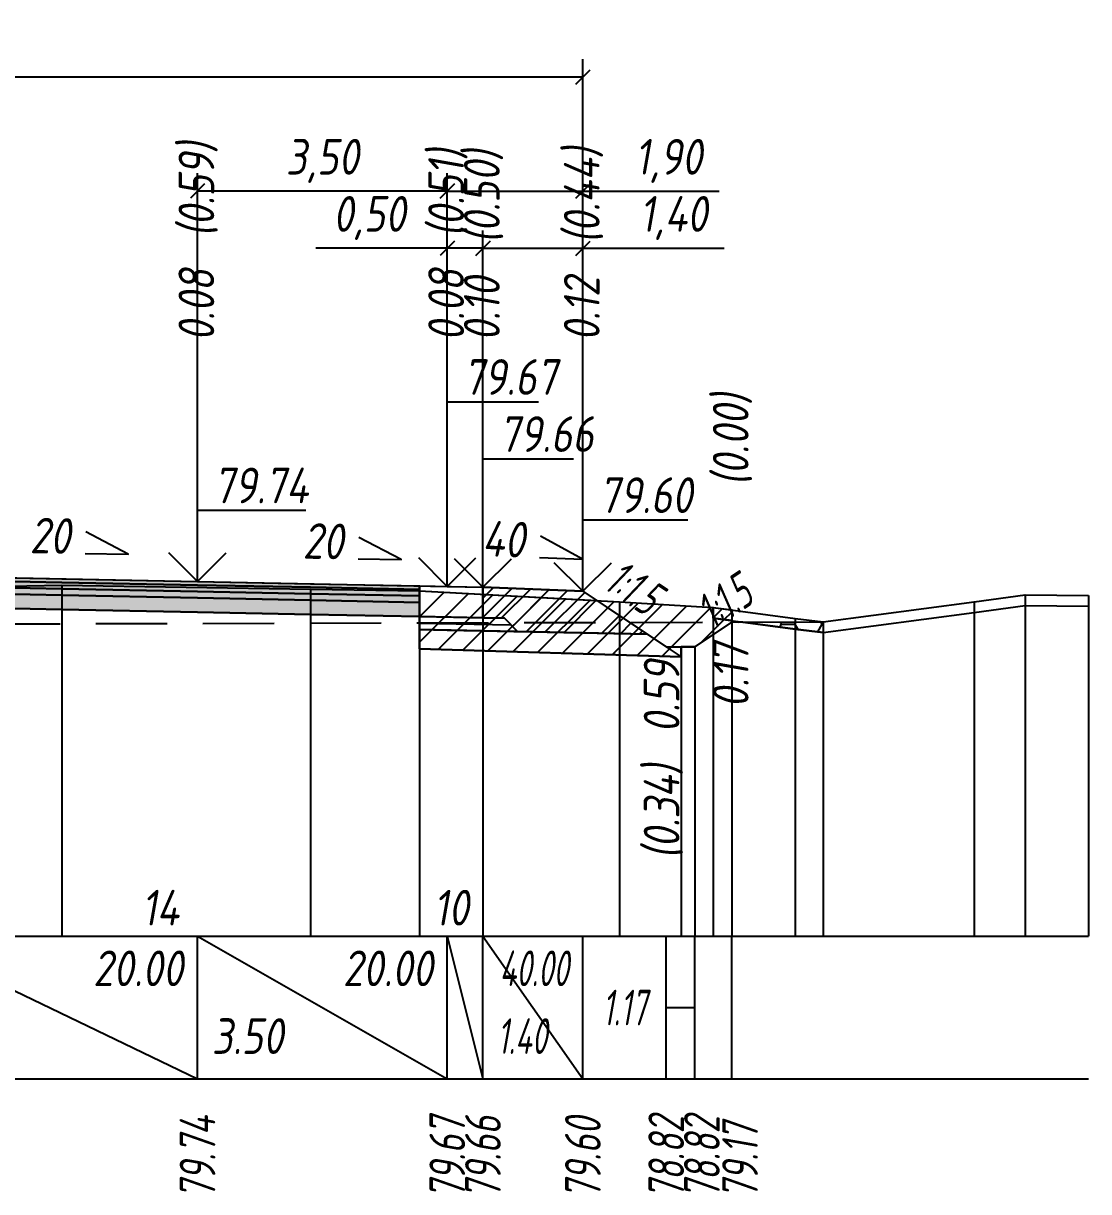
# Model space of a CAD drawing. Extents: x -717 to 1451, y -133302 to 233.
# Drawn here: x 165.5 to 240.1, y -21467.9 to -21386 of the extents above; entities that cross this region are included whole.
import ezdxf
from ezdxf.enums import TextEntityAlignment as Align

# ---------------------------------------------------------------- set-up
doc = ezdxf.new("R2010")
doc.units = 0
doc.linetypes.add('штриховая', pattern=[0.75, 0.5, -0.25])
for name, color, linetype in [('Интерполированный поперечник', 2, 'Continuous'), ('Код_514', 1, 'Continuous'), ('Контур_0', 7, 'Continuous'), ('Контур_2521', 7, 'Continuous'), ('Контур_2564', 7, 'Continuous'), ('Контур_2660', 7, 'Continuous'), ('Контур_2665', 7, 'Continuous'), ('Контур_400', 7, 'Continuous'), ('Контур_508', 7, 'Continuous'), ('Контур_512', 7, 'Continuous'), ('Контур_513', 7, 'Continuous'), ('Контур_818', 7, 'Continuous'), ('Красный поперечник', 1, 'Continuous'), ('Объём_2501', 7, 'Continuous'), ('Объём_2564', 7, 'Continuous'), ('Объём_2650', 7, 'Continuous'), ('Объём_2660', 7, 'Continuous'), ('Объём_2661', 7, 'Continuous'), ('Объём_2662', 7, 'Continuous'), ('Объём_2663', 7, 'Continuous'), ('Объём_2664', 7, 'Continuous'), ('Объём_2665', 7, 'Continuous'), ('Объём_2666', 7, 'Continuous'), ('Объём_2667', 7, 'Continuous'), ('Объём_2668', 7, 'Continuous'), ('Объём_2669', 7, 'Continuous'), ('Объём_2675', 7, 'Continuous'), ('Объём_2753', 7, 'Continuous'), ('Откосы', 7, 'Continuous'), ('Отметки покрытия', 7, 'Continuous'), ('Рабочие отметки', 7, 'Continuous'), ('Рабочие отметки доп.', 7, 'Continuous'), ('Слои выравнивания', 7, 'Continuous'), ('Таблица', 7, 'Continuous'), ('Уклоны проезжей части', 7, 'Continuous'), ('Черный поперечник', 3, 'Continuous')]:
    doc.layers.add(name, color=color, linetype=linetype)
for name, color, linetype, true_color in [('Контур_2540', 2, 'Continuous', 0xffff00), ('Контур_2560', 2, 'Continuous', 0xffff00), ('Контур_2561', 7, 'Continuous', 0xff8040), ('Контур_2562', 3, 'Continuous', 0x00ff00), ('Контур_2563', 7, 'Continuous', 0xff8000), ('Контур_2570', 7, 'Continuous', 0x80ff00), ('Контур_2725', 7, 'Continuous', 0x323232), ('Контур_2736', 4, 'Continuous', 0x00ffff), ('Контур_2737', 4, 'Continuous', 0x00ffff), ('Контур_2738', 4, 'Continuous', 0x00ffff), ('Контур_2739', 4, 'Continuous', 0x00ffff), ('Контур_2741', 4, 'Continuous', 0x00ffff), ('Контур_2742', 4, 'Continuous', 0x00ffff), ('Контур_2743', 4, 'Continuous', 0x00ffff), ('Контур_2744', 7, 'Continuous', 0xa4ffff), ('Контур_2745', 7, 'Continuous', 0xa4ffff), ('Контур_2747', 4, 'Continuous', 0x00ffff), ('Контур_2748', 4, 'Continuous', 0x00ffff), ('Контур_2749', 4, 'Continuous', 0x00ffff), ('Контур_2750', 4, 'Continuous', 0x00ffff), ('Контур_2751', 4, 'Continuous', 0x00ffff), ('Контур_2752', 4, 'Continuous', 0x00ffff), ('Контур_2760', 7, 'Continuous', 0x323232), ('Контур_2761', 7, 'Continuous', 0x323232), ('Контур_2762', 7, 'Continuous', 0x323232), ('Контур_2763', 7, 'Continuous', 0x323232), ('Контур_402', 7, 'Continuous', 0xff6464), ('Контур_703', 4, 'Continuous', 0x00ffff), ('Контур_705', 4, 'Continuous', 0x00ffff), ('Контур_707', 4, 'Continuous', 0x00ffff), ('Контур_720', 131, 'Continuous', 0xaaffff), ('Объём_2500', 7, 'Continuous', 0xc0c0c0), ('Объём_2520', 7, 'Continuous', 0x80ffff), ('Объём_2540', 2, 'Continuous', 0xffff00), ('Объём_2560', 2, 'Continuous', 0xffff00), ('Объём_2561', 7, 'Continuous', 0xff8040), ('Объём_2562', 3, 'Continuous', 0x00ff00), ('Объём_2563', 7, 'Continuous', 0xff8000), ('Объём_2570', 7, 'Continuous', 0x80ff00), ('Объём_2600', 7, 'Continuous', 0x808000), ('Объём_2746', 2, 'Continuous', 0xffff00)]:
    doc.layers.add(name, color=color, linetype=linetype, true_color=true_color)
doc.styles.get("Standard").update_dxf_attribs({"font": 'txt', "height": 2.5})
doc.styles.add('М', font='romand.shx', dxfattribs={"width": 0.8, "oblique": 10, "height": 2.5})
doc.dimstyles.new('ISO-25', dxfattribs={"dimtxt": 2.5, "dimasz": 2.5, "dimexe": 1.25, "dimexo": 0.625, "dimtad": 1, "dimtxsty": 'Standard', "dimcen": 2.5, "dimadec": 0, "dimazin": 0, "dimtfac": 1, "dimtmove": 0, "dimatfit": 3, "dimfxl": 1, "dimarcsym": 0})

# ---------------------------------------------------------------- blocks, each defined once
blk = doc.blocks.new('_Oblique')
at = {"color": 0, "linetype": 'ByBlock', "lineweight": -2}
blk.add_line((-0.5, -0.5), (0.5, 0.5), dxfattribs=at)
blk = doc.blocks.new('*D513')
at = {"color": 0, "lineweight": -2, "transparency": 16777216}
for p, q in [((197.691, -21424.985), (197.691, -21400.545)), ((204.691, -21425.265), (204.691, -21400.545)), ((197.691, -21401.795), (204.691, -21401.795)), ((204.691, -21401.795), (214.586, -21401.795))]:
    blk.add_line(p, q, dxfattribs=at)
at = {"layer": 'Defpoints', "color": 0, "transparency": 16777216}
for p in [(204.691, -21401.795), (197.691, -21425.61), (204.691, -21425.89)]:
    blk.add_point(p, dxfattribs=at)
at = {"color": 0, "lineweight": -2, "transparency": 16777216, "rotation": 180}
blk.add_blockref('_Oblique', (197.691, -21401.795), dxfattribs=at)
at = {"color": 0, "lineweight": -2, "transparency": 16777216}
blk.add_blockref('_Oblique', (204.691, -21401.795), dxfattribs=at)
at = {"color": 0, "transparency": 16777216, "insert": (211.046, -21399.682), "char_height": 2.5, "width": 8.75, "attachment_point": 5, "style": 'М'}
blk.add_mtext('1,40', dxfattribs=at)
blk = doc.blocks.new('*D515')
at = {"color": 0, "lineweight": -2, "transparency": 16777216}
for p, q in [((195.191, -21424.935), (195.191, -21400.545)), ((197.691, -21424.985), (197.691, -21400.545)), ((195.191, -21401.795), (185.973, -21401.795)), ((197.691, -21401.795), (195.191, -21401.795))]:
    blk.add_line(p, q, dxfattribs=at)
at = {"layer": 'Defpoints', "color": 0, "transparency": 16777216}
for p in [(197.691, -21401.795), (195.191, -21425.56), (197.691, -21425.61)]:
    blk.add_point(p, dxfattribs=at)
at = {"color": 0, "lineweight": -2, "transparency": 16777216, "rotation": 180}
blk.add_blockref('_Oblique', (195.191, -21401.795), dxfattribs=at)
at = {"color": 0, "lineweight": -2, "transparency": 16777216}
blk.add_blockref('_Oblique', (197.691, -21401.795), dxfattribs=at)
at = {"color": 0, "transparency": 16777216, "insert": (189.735, -21399.682), "char_height": 2.5, "width": 9.16667, "attachment_point": 5, "style": 'М'}
blk.add_mtext('0,50', dxfattribs=at)
blk = doc.blocks.new('*D517')
at = {"color": 0, "lineweight": -2, "transparency": 16777216}
for p, q in [((177.691, -21424.585), (177.691, -21396.545)), ((195.191, -21424.935), (195.191, -21396.545)), ((195.191, -21397.795), (177.691, -21397.795))]:
    blk.add_line(p, q, dxfattribs=at)
at = {"layer": 'Defpoints', "color": 0, "transparency": 16777216}
for p in [(177.691, -21397.795), (177.691, -21425.21), (195.191, -21425.56)]:
    blk.add_point(p, dxfattribs=at)
at = {"color": 0, "lineweight": -2, "transparency": 16777216, "rotation": 180}
blk.add_blockref('_Oblique', (177.691, -21397.795), dxfattribs=at)
at = {"color": 0, "lineweight": -2, "transparency": 16777216}
blk.add_blockref('_Oblique', (195.191, -21397.795), dxfattribs=at)
at = {"color": 0, "transparency": 16777216, "insert": (186.441, -21395.682), "char_height": 2.5, "width": 9.58333, "attachment_point": 5, "style": 'М'}
blk.add_mtext('3,50', dxfattribs=at)
blk = doc.blocks.new('*D518')
at = {"color": 0, "lineweight": -2, "transparency": 16777216}
for p, q in [((195.191, -21424.935), (195.191, -21396.545)), ((204.691, -21425.265), (204.691, -21396.545)), ((195.191, -21397.795), (204.691, -21397.795)), ((204.691, -21397.795), (214.24, -21397.795))]:
    blk.add_line(p, q, dxfattribs=at)
at = {"layer": 'Defpoints', "color": 0, "transparency": 16777216}
for p in [(195.191, -21397.795), (195.191, -21425.56), (204.691, -21425.89)]:
    blk.add_point(p, dxfattribs=at)
at = {"color": 0, "lineweight": -2, "transparency": 16777216, "rotation": 180}
blk.add_blockref('_Oblique', (195.191, -21397.795), dxfattribs=at)
at = {"color": 0, "lineweight": -2, "transparency": 16777216}
blk.add_blockref('_Oblique', (204.691, -21397.795), dxfattribs=at)
at = {"color": 0, "transparency": 16777216, "insert": (210.7, -21395.682), "char_height": 2.5, "width": 8.75, "attachment_point": 5, "style": 'М'}
blk.add_mtext('1,90', dxfattribs=at)
blk = doc.blocks.new('*D520')
at = {"color": 0, "lineweight": -2, "transparency": 16777216}
for p, q in [((109.191, -21425.265), (109.191, -21388.545)), ((204.691, -21425.265), (204.691, -21388.545)), ((109.191, -21389.795), (204.691, -21389.795))]:
    blk.add_line(p, q, dxfattribs=at)
at = {"layer": 'Defpoints', "color": 0, "transparency": 16777216}
for p in [(204.691, -21389.795), (109.191, -21425.89), (204.691, -21425.89)]:
    blk.add_point(p, dxfattribs=at)
at = {"color": 0, "lineweight": -2, "transparency": 16777216, "rotation": 180}
blk.add_blockref('_Oblique', (109.191, -21389.795), dxfattribs=at)
at = {"color": 0, "lineweight": -2, "transparency": 16777216}
blk.add_blockref('_Oblique', (204.691, -21389.795), dxfattribs=at)
at = {"color": 0, "transparency": 16777216, "insert": (156.941, -21387.682), "char_height": 2.5, "width": 10.41667, "attachment_point": 5, "style": 'М'}
blk.add_mtext('19,10', dxfattribs=at)

msp = doc.modelspace()

# ---------------------------------------------------------------- hatches: boundary and pattern name
at = {"layer": 'Объём_2563'}
h = msp.add_hatch(dxfattribs=at)
h.set_pattern_fill('ANSI31', color=256, scale=0.3)
h.paths.add_polyline_path([(200.109, -21428.646), (199.191, -21427.728), (197.691, -21427.698), (197.691, -21425.548), (204.691, -21425.828), (209.191, -21428.828)])
at = {"layer": 'Объём_2570'}
h = msp.add_hatch(dxfattribs=at)
h.set_pattern_fill('ANSI31', color=256, scale=0.2)
h.paths.add_polyline_path([(213.823, -21426.962), (215.127, -21427.139), (215.127, -21427.889), (213.823, -21427.712)])
at = {"layer": 'Объём_2600'}
h = msp.add_hatch(dxfattribs=at)
h.set_pattern_fill('ANSI31', color=6, scale=0.4)
h.paths.add_polyline_path([(212.534, -21429.723), (211.582, -21429.723), (211.582, -21430.422), (193.252, -21429.872), (193.252, -21425.804), (207.261, -21426.562), (213.823, -21426.962), (213.823, -21427.712), (215.891, -21427.993), (215.127, -21427.995)])
h = msp.add_hatch(dxfattribs=at)
h.set_pattern_fill('HONEY', color=5, scale=0.3)
h.paths.add_polyline_path([(221.517, -21427.98), (221.517, -21428.73), (219.573, -21428.493), (215.891, -21427.993)])
at = {"layer": 'Слои выравнивания'}
for color, points in [(2, [(156.941, -21424.733), (160.809, -21424.81), (161.514, -21424.824), (168.175, -21424.958), (177.691, -21425.148), (185.614, -21425.306), (193.252, -21425.459), (193.252, -21425.709), (185.614, -21425.556), (177.691, -21425.398), (168.175, -21425.208), (161.514, -21425.074), (160.809, -21425.06), (156.941, -21424.983)]), (3, [(156.941, -21424.983), (160.809, -21425.06), (161.514, -21425.074), (168.175, -21425.208), (177.691, -21425.398), (185.614, -21425.556), (193.252, -21425.709), (193.252, -21426.159), (185.614, -21426.006), (177.691, -21425.848), (168.175, -21425.658), (161.514, -21425.524), (160.809, -21425.51), (156.941, -21425.433)]), (4, [(156.941, -21425.433), (160.809, -21425.51), (161.514, -21425.524), (168.175, -21425.658), (177.691, -21425.848), (185.614, -21426.006), (193.252, -21426.159), (193.252, -21426.609), (185.614, -21426.456), (177.691, -21426.298), (168.175, -21426.108), (161.514, -21425.974), (160.809, -21425.96), (156.941, -21425.883)]), (5, [(156.941, -21425.883), (160.809, -21425.96), (161.514, -21425.974), (168.175, -21426.108), (177.691, -21426.298), (185.614, -21426.456), (193.252, -21426.609), (193.252, -21427.609), (185.614, -21427.456), (177.691, -21427.298), (168.175, -21427.108), (161.514, -21426.974), (160.809, -21426.96), (156.941, -21426.883)])]:
    msp.add_hatch(color=color, dxfattribs=at).paths.add_polyline_path(points)

# ---------------------------------------------------------------- linework, layer by layer
at = {"layer": 'Интерполированный поперечник', "linetype": 'штриховая', "ltscale": 10, "flags": 128}
msp.add_lwpolyline([(110.569, -21428.235), (221.517, -21427.98)], dxfattribs=at)
at = {"layer": 'Код_514'}
for p, q in [((156.941, -21450), (177.691, -21460)), ((177.691, -21460), (177.691, -21450)), ((177.691, -21450), (195.191, -21460)), ((195.191, -21460), (195.191, -21450)), ((195.191, -21450), (197.691, -21460)), ((197.691, -21460), (197.691, -21450)), ((197.691, -21450), (204.691, -21460)), ((204.691, -21460), (204.691, -21450)), ((210.534, -21460), (210.534, -21450)), ((212.534, -21460), (212.534, -21450)), ((215.127, -21460), (215.127, -21450)), ((210.534, -21455), (212.534, -21455))]:
    msp.add_line(p, q, dxfattribs=at)
at = {"layer": 'Контур_0', "flags": 128}
for points in [[(193.252, -21425.459), (197.691, -21425.548), (197.691, -21427.698), (193.252, -21427.609), (193.252, -21425.459), (193.252, -21425.459)], [(204.691, -21425.828), (207.965, -21428.011), (207.965, -21428.011), (207.965, -21428.011), (207.965, -21428.011), (207.965, -21428.011), (207.965, -21428.011), (207.965, -21428.011), (207.965, -21428.011), (207.965, -21428.011), (207.965, -21428.011), (207.965, -21428.011), (207.965, -21428.011), (207.965, -21428.011), (207.965, -21428.011), (210.534, -21429.723)], [(204.691, -21425.828), (207.965, -21428.011), (207.965, -21428.011), (207.965, -21428.011), (207.965, -21428.011), (207.965, -21428.011), (207.965, -21428.011), (207.965, -21428.011), (207.965, -21428.011), (207.965, -21428.011), (207.965, -21428.011), (207.965, -21428.011), (207.965, -21428.011), (207.965, -21428.011), (207.965, -21428.011), (210.534, -21429.723), (212.534, -21429.723), (215.127, -21427.995), (215.127, -21427.995), (215.127, -21427.995), (215.127, -21427.995), (215.127, -21427.995), (215.127, -21427.995), (215.127, -21427.995), (215.127, -21427.995), (215.127, -21427.995), (215.127, -21427.995), (215.127, -21427.995), (215.127, -21427.995), (215.127, -21427.995)], [(197.691, -21428.598), (193.252, -21428.509), (193.252, -21427.609), (199.191, -21427.728), (200.109, -21428.646), (197.691, -21428.598), (197.691, -21428.598)], [(197.691, -21427.698), (199.191, -21427.728), (200.109, -21428.646), (209.191, -21428.828)]]:
    msp.add_lwpolyline(points, dxfattribs=at)
at = {"layer": 'Контур_2521', "color": 250, "flags": 128}
msp.add_lwpolyline([(193.252, -21428.059), (199.65, -21428.187)], dxfattribs=at)
at = {"layer": 'Контур_2540', "flags": 128}
msp.add_lwpolyline([(195.191, -21428.548), (209.191, -21428.828), (211.582, -21430.422), (193.252, -21429.872), (193.252, -21428.509), (195.191, -21428.548), (195.191, -21428.548)], dxfattribs=at)
at = {"layer": 'Контур_2560', "flags": 128}
msp.add_lwpolyline([(197.691, -21425.548), (204.691, -21425.828), (204.691, -21425.828), (204.691, -21425.828)], dxfattribs=at)
at = {"layer": 'Контур_2561', "flags": 128}
msp.add_lwpolyline([(197.691, -21425.548), (197.691, -21425.548), (204.691, -21425.828), (204.691, -21425.828), (197.691, -21425.548)], dxfattribs=at)
at = {"layer": 'Контур_2562', "flags": 128}
msp.add_lwpolyline([(204.691, -21425.828), (204.691, -21425.828), (204.691, -21425.828), (204.691, -21425.828), (204.691, -21425.828)], dxfattribs=at)
at = {"layer": 'Контур_2563', "flags": 128}
msp.add_lwpolyline([(200.109, -21428.646), (199.191, -21427.728), (197.691, -21427.698), (197.691, -21425.548), (204.691, -21425.828), (209.191, -21428.828), (200.109, -21428.646), (200.109, -21428.646)], dxfattribs=at)
at = {"layer": 'Контур_2564', "flags": 128}
msp.add_lwpolyline([(197.691, -21425.548), (204.691, -21425.828)], dxfattribs=at)
at = {"layer": 'Контур_2570', "flags": 128}
msp.add_lwpolyline([(80, -21430.75), (92.33, -21430.268), (109.543, -21429.05), (110.569, -21428.985), (110.569, -21428.985), (114.468, -21428.513), (121.447, -21427.826), (121.447, -21427.076), (137.253, -21426.25), (143.943, -21425.87), (156.941, -21425.613), (160.809, -21425.536), (168.175, -21425.412), (185.614, -21425.674), (193.252, -21425.804), (207.261, -21426.562), (213.823, -21426.962), (213.823, -21427.712), (219.573, -21428.493), (221.517, -21428.73), (221.517, -21428.73), (232.109, -21427.311), (235.69, -21426.835), (240.127, -21426.883)], dxfattribs=at)
at = {"layer": 'Контур_2660', "flags": 128}
msp.add_lwpolyline([(193.252, -21429.872), (211.582, -21430.422)], dxfattribs=at)
at = {"layer": 'Контур_2665', "flags": 128}
msp.add_lwpolyline([(204.691, -21425.828), (204.691, -21425.828)], dxfattribs=at)
at = {"layer": 'Контур_2725', "flags": 128}
msp.add_lwpolyline([(143.943, -21427.143), (156.941, -21426.883), (160.809, -21426.96), (161.514, -21426.974), (168.175, -21427.108), (177.691, -21427.298), (185.614, -21427.456), (193.252, -21427.609)], dxfattribs=at)
at = {"layer": 'Контур_2736', "flags": 128}
for points in [[(204.691, -21425.828), (207.965, -21428.011)], [(207.965, -21428.011), (210.534, -21429.723)]]:
    msp.add_lwpolyline(points, dxfattribs=at)
at = {"layer": 'Контур_2737', "flags": 128}
msp.add_lwpolyline([(207.965, -21428.011), (207.965, -21428.011)], dxfattribs=at)
at = {"layer": 'Контур_2738', "flags": 128}
msp.add_lwpolyline([(207.965, -21428.011), (207.965, -21428.011)], dxfattribs=at)
at = {"layer": 'Контур_2739', "flags": 128}
msp.add_lwpolyline([(207.965, -21428.011), (207.965, -21428.011)], dxfattribs=at)
at = {"layer": 'Контур_2741', "flags": 128}
msp.add_lwpolyline([(215.127, -21427.995), (215.127, -21427.995)], dxfattribs=at)
at = {"layer": 'Контур_2742', "flags": 128}
msp.add_lwpolyline([(215.127, -21427.995), (215.127, -21427.995)], dxfattribs=at)
at = {"layer": 'Контур_2743', "flags": 128}
msp.add_lwpolyline([(215.127, -21427.995), (215.127, -21427.995)], dxfattribs=at)
at = {"layer": 'Контур_2744', "flags": 128}
msp.add_lwpolyline([(215.127, -21427.995), (215.127, -21427.995)], dxfattribs=at)
msp.add_lwpolyline([(215.127, -21427.995), (215.127, -21427.995)], dxfattribs=at)
msp.add_lwpolyline([(215.127, -21427.995), (215.127, -21427.995)], dxfattribs=at)
msp.add_lwpolyline([(215.127, -21427.995), (215.127, -21427.995)], dxfattribs=at)
msp.add_lwpolyline([(215.127, -21427.995), (215.127, -21427.995)], dxfattribs=at)
msp.add_lwpolyline([(215.127, -21427.995), (215.127, -21427.995)], dxfattribs=at)
at = {"layer": 'Контур_2745', "flags": 128}
msp.add_lwpolyline([(207.965, -21428.011), (207.965, -21428.011)], dxfattribs=at)
msp.add_lwpolyline([(207.965, -21428.011), (207.965, -21428.011)], dxfattribs=at)
msp.add_lwpolyline([(207.965, -21428.011), (207.965, -21428.011)], dxfattribs=at)
msp.add_lwpolyline([(207.965, -21428.011), (207.965, -21428.011)], dxfattribs=at)
msp.add_lwpolyline([(207.965, -21428.011), (207.965, -21428.011)], dxfattribs=at)
msp.add_lwpolyline([(207.965, -21428.011), (207.965, -21428.011)], dxfattribs=at)
at = {"layer": 'Контур_2747', "flags": 128}
msp.add_lwpolyline([(207.965, -21428.011), (207.965, -21428.011)], dxfattribs=at)
at = {"layer": 'Контур_2748', "flags": 128}
msp.add_lwpolyline([(207.965, -21428.011), (207.965, -21428.011)], dxfattribs=at)
at = {"layer": 'Контур_2749', "flags": 128}
msp.add_lwpolyline([(207.965, -21428.011), (207.965, -21428.011)], dxfattribs=at)
at = {"layer": 'Контур_2750', "flags": 128}
msp.add_lwpolyline([(215.127, -21427.995), (215.127, -21427.995)], dxfattribs=at)
at = {"layer": 'Контур_2751', "flags": 128}
msp.add_lwpolyline([(215.127, -21427.995), (215.127, -21427.995)], dxfattribs=at)
at = {"layer": 'Контур_2752', "flags": 128}
msp.add_lwpolyline([(215.127, -21427.995), (215.127, -21427.995)], dxfattribs=at)
at = {"layer": 'Контур_2760', "flags": 128}
msp.add_lwpolyline([(143.943, -21424.993), (156.941, -21424.733), (160.809, -21424.81), (161.514, -21424.824), (168.175, -21424.958), (177.691, -21425.148), (185.614, -21425.306), (193.252, -21425.459)], dxfattribs=at)
at = {"layer": 'Контур_2761', "flags": 128}
msp.add_lwpolyline([(143.943, -21425.243), (156.941, -21424.983), (160.809, -21425.06), (161.514, -21425.074), (168.175, -21425.208), (177.691, -21425.398), (185.614, -21425.556), (193.252, -21425.709)], dxfattribs=at)
at = {"layer": 'Контур_2762', "flags": 128}
msp.add_lwpolyline([(143.943, -21425.693), (156.941, -21425.433), (160.809, -21425.51), (161.514, -21425.524), (168.175, -21425.658), (177.691, -21425.848), (185.614, -21426.006), (193.252, -21426.159)], dxfattribs=at)
at = {"layer": 'Контур_2763', "flags": 128}
msp.add_lwpolyline([(143.943, -21426.143), (156.941, -21425.883), (160.809, -21425.96), (161.514, -21425.974), (168.175, -21426.108), (177.691, -21426.298), (185.614, -21426.456), (193.252, -21426.609)], dxfattribs=at)
at = {"layer": 'Контур_400', "flags": 128}
msp.add_lwpolyline([(156.941, -21424.733), (177.691, -21425.148), (195.191, -21425.498), (195.191, -21425.498), (195.191, -21425.498), (195.191, -21425.498), (195.191, -21425.498), (195.191, -21425.498), (197.691, -21425.548)], dxfattribs=at)
at = {"layer": 'Контур_402', "flags": 128}
msp.add_lwpolyline([(105, -21430.341), (143.943, -21429.173), (143.943, -21427.143), (156.941, -21426.883), (193.252, -21427.609), (193.252, -21429.872), (211.582, -21430.422)], dxfattribs=at)
at = {"layer": 'Контур_508', "flags": 128}
msp.add_lwpolyline([(105, -21430.341), (143.943, -21429.173), (143.943, -21427.143), (156.941, -21426.883), (193.252, -21427.609), (193.252, -21429.872), (211.582, -21430.422), (211.582, -21429.723), (212.534, -21429.723), (215.127, -21427.995)], dxfattribs=at)
at = {"layer": 'Контур_512', "flags": 128}
msp.add_lwpolyline([(193.252, -21429.872), (211.582, -21430.422), (211.582, -21429.723), (212.534, -21429.723), (215.127, -21427.995)], dxfattribs=at)
at = {"layer": 'Контур_513', "flags": 128}
msp.add_lwpolyline([(105, -21430.341), (143.943, -21429.173), (143.943, -21427.143), (156.941, -21426.883), (193.252, -21427.609), (193.252, -21429.872), (211.582, -21430.422), (211.582, -21429.723), (212.534, -21429.723), (215.127, -21427.995)], dxfattribs=at)
at = {"layer": 'Контур_703', "flags": 128}
msp.add_lwpolyline([(204.691, -21425.828), (207.965, -21428.011)], dxfattribs=at)
at = {"layer": 'Контур_705', "flags": 128}
msp.add_lwpolyline([(207.965, -21428.011), (207.965, -21428.011)], dxfattribs=at)
at = {"layer": 'Контур_707', "flags": 128}
msp.add_lwpolyline([(212.534, -21429.723), (215.127, -21427.995)], dxfattribs=at)
at = {"layer": 'Контур_720', "flags": 128}
msp.add_lwpolyline([(210.534, -21429.723), (212.534, -21429.723)], dxfattribs=at)
at = {"layer": 'Контур_818', "flags": 128}
msp.add_lwpolyline([(105, -21429.372), (109.543, -21429.05), (110.569, -21428.985), (110.569, -21428.985), (114.468, -21428.513), (121.447, -21427.826), (121.447, -21427.076), (137.253, -21426.25), (143.943, -21425.87), (156.941, -21425.613), (160.809, -21425.536), (168.175, -21425.412), (185.614, -21425.674), (193.252, -21425.804), (207.261, -21426.562), (213.823, -21426.962), (213.823, -21427.712), (215.127, -21427.889)], dxfattribs=at)
at = {"layer": 'Красный поперечник'}
for p, q in [((156.941, -21424.733), (177.691, -21425.148)), ((177.691, -21425.148), (195.191, -21425.498)), ((195.191, -21425.498), (197.691, -21425.548)), ((197.691, -21425.548), (204.691, -21425.828)), ((204.691, -21425.828), (210.534, -21429.723)), ((212.534, -21429.723), (215.127, -21427.995)), ((215.127, -21427.995), (215.127, -21450)), ((193.252, -21429.872), (193.252, -21450)), ((210.534, -21429.723), (212.534, -21429.723)), ((211.582, -21429.723), (211.582, -21450)), ((212.534, -21429.723), (212.534, -21450)), ((211.582, -21430.422), (211.582, -21450))]:
    msp.add_line(p, q, dxfattribs=at)
at = {"layer": 'Объём_2500', "flags": 128}
msp.add_lwpolyline([(193.252, -21425.459), (197.691, -21425.548), (197.691, -21427.698), (193.252, -21427.609), (193.252, -21425.459), (193.252, -21425.459)], dxfattribs=at)
at = {"layer": 'Объём_2501', "flags": 128}
msp.add_lwpolyline([(156.941, -21424.733), (177.691, -21425.148), (195.191, -21425.498), (195.191, -21425.498), (195.191, -21425.498), (195.191, -21425.498), (195.191, -21425.498), (195.191, -21425.498), (197.691, -21425.548)], dxfattribs=at)
at = {"layer": 'Объём_2520', "color": 250, "flags": 128}
msp.add_lwpolyline([(197.691, -21428.598), (193.252, -21428.509), (193.252, -21427.609), (199.191, -21427.728), (200.109, -21428.646), (197.691, -21428.598), (197.691, -21428.598)], dxfattribs=at)
at = {"layer": 'Объём_2540', "flags": 128}
msp.add_lwpolyline([(195.191, -21428.548), (209.191, -21428.828), (211.582, -21430.422), (193.252, -21429.872), (193.252, -21428.509), (195.191, -21428.548), (195.191, -21428.548)], dxfattribs=at)
at = {"layer": 'Объём_2560', "flags": 128}
msp.add_lwpolyline([(197.691, -21425.548), (204.691, -21425.828), (204.691, -21425.828), (204.691, -21425.828)], dxfattribs=at)
at = {"layer": 'Объём_2561', "flags": 128}
msp.add_lwpolyline([(197.691, -21425.548), (197.691, -21425.548), (204.691, -21425.828), (204.691, -21425.828), (197.691, -21425.548)], dxfattribs=at)
at = {"layer": 'Объём_2562', "flags": 128}
msp.add_lwpolyline([(204.691, -21425.828), (204.691, -21425.828), (204.691, -21425.828), (204.691, -21425.828), (204.691, -21425.828)], dxfattribs=at)
at = {"layer": 'Объём_2563', "color": 250, "flags": 128}
msp.add_lwpolyline([(200.109, -21428.646), (199.191, -21427.728), (197.691, -21427.698), (197.691, -21425.548), (204.691, -21425.828), (209.191, -21428.828), (200.109, -21428.646), (200.109, -21428.646)], dxfattribs=at)
at = {"layer": 'Объём_2564', "flags": 128}
msp.add_lwpolyline([(197.691, -21425.548), (204.691, -21425.828)], dxfattribs=at)
at = {"layer": 'Объём_2570', "flags": 128}
msp.add_lwpolyline([(213.823, -21426.962), (215.127, -21427.139), (215.127, -21427.889), (213.823, -21427.712), (213.823, -21426.962), (213.823, -21426.962)], dxfattribs=at)
at = {"layer": 'Объём_2600', "color": 5, "flags": 128}
msp.add_lwpolyline([(221.517, -21427.98), (221.517, -21428.73), (219.573, -21428.493), (215.891, -21427.993), (221.517, -21427.98), (221.517, -21427.98)], dxfattribs=at)
at = {"layer": 'Объём_2650', "color": 6, "flags": 128}
msp.add_lwpolyline([(212.534, -21429.723), (211.582, -21429.723), (211.582, -21430.422), (193.252, -21429.872), (193.252, -21425.804), (207.261, -21426.562), (213.823, -21426.962), (213.823, -21427.712), (215.891, -21427.993), (215.127, -21427.995), (212.534, -21429.723), (212.534, -21429.723)], dxfattribs=at)
at = {"layer": 'Объём_2660', "flags": 128}
msp.add_lwpolyline([(193.252, -21429.872), (211.582, -21430.422)], dxfattribs=at)
at = {"layer": 'Объём_2661', "flags": 128}
msp.add_lwpolyline([(204.691, -21425.828), (207.965, -21428.011), (210.534, -21429.723)], dxfattribs=at)
at = {"layer": 'Объём_2662', "flags": 128}
msp.add_lwpolyline([(212.534, -21429.723), (215.127, -21427.995)], dxfattribs=at)
at = {"layer": 'Объём_2663', "flags": 128}
msp.add_lwpolyline([(210.534, -21429.723), (212.534, -21429.723)], dxfattribs=at)
at = {"layer": 'Объём_2664', "flags": 128}
msp.add_lwpolyline([(210.534, -21429.723), (212.534, -21429.723)], dxfattribs=at)
at = {"layer": 'Объём_2665', "flags": 128}
msp.add_lwpolyline([(204.691, -21425.828), (204.691, -21425.828)], dxfattribs=at)
at = {"layer": 'Объём_2666', "flags": 128}
for points in [[(204.691, -21425.828), (207.965, -21428.011)], [(207.965, -21428.011), (210.534, -21429.723)]]:
    msp.add_lwpolyline(points, dxfattribs=at)
at = {"layer": 'Объём_2667', "flags": 128}
for points in [[(207.965, -21428.011), (207.965, -21428.011)], [(215.127, -21427.995), (215.127, -21427.995)]]:
    msp.add_lwpolyline(points, dxfattribs=at)
at = {"layer": 'Объём_2668', "flags": 128}
for points in [[(207.965, -21428.011), (207.965, -21428.011)], [(215.127, -21427.995), (215.127, -21427.995)]]:
    msp.add_lwpolyline(points, dxfattribs=at)
at = {"layer": 'Объём_2669', "flags": 128}
for points in [[(207.965, -21428.011), (207.965, -21428.011)], [(215.127, -21427.995), (215.127, -21427.995)]]:
    msp.add_lwpolyline(points, dxfattribs=at)
at = {"layer": 'Объём_2675', "flags": 128}
for points in [[(207.965, -21428.011), (207.965, -21428.011)], [(207.965, -21428.011), (207.965, -21428.011)], [(207.965, -21428.011), (207.965, -21428.011)], [(207.965, -21428.011), (207.965, -21428.011)], [(207.965, -21428.011), (207.965, -21428.011)], [(207.965, -21428.011), (207.965, -21428.011)], [(215.127, -21427.995), (215.127, -21427.995)], [(215.127, -21427.995), (215.127, -21427.995)], [(215.127, -21427.995), (215.127, -21427.995)], [(215.127, -21427.995), (215.127, -21427.995)], [(215.127, -21427.995), (215.127, -21427.995)], [(215.127, -21427.995), (215.127, -21427.995)]]:
    msp.add_lwpolyline(points, dxfattribs=at)
at = {"layer": 'Объём_2746', "flags": 128}
msp.add_lwpolyline([(211.582, -21430.422), (193.252, -21429.872), (193.252, -21425.804), (205.662, -21426.475), (210.534, -21429.723), (211.582, -21429.723), (211.582, -21430.422), (211.582, -21430.422)], dxfattribs=at)
at = {"layer": 'Объём_2753', "flags": 128}
msp.add_lwpolyline([(193.252, -21425.459), (193.252, -21425.459)], dxfattribs=at)
at = {"layer": 'Откосы', "color": 1, "flags": 128}
for points in [[(169.829, -21423.174), (172.828, -21423.234), (169.859, -21421.674)], [(188.954, -21423.556), (191.953, -21423.616), (188.984, -21422.056)], [(201.663, -21423.459), (204.66, -21423.579), (201.723, -21421.96)]]:
    msp.add_lwpolyline(points, dxfattribs=at)
at = {"layer": 'Отметки покрытия', "color": 1}
for p, q in [((195.191, -21425.498), (195.191, -21412.548)), ((195.191, -21412.548), (201.591, -21412.548)), ((197.691, -21425.548), (197.691, -21416.548)), ((197.691, -21416.548), (204.041, -21416.548)), ((177.691, -21425.148), (177.691, -21420.148)), ((177.691, -21420.148), (185.291, -21420.148)), ((204.691, -21425.828), (204.691, -21420.828)), ((204.691, -21420.828), (212.041, -21420.828)), ((177.691, -21425.148), (175.691, -21423.148)), ((177.691, -21425.148), (179.691, -21423.148)), ((195.191, -21425.498), (193.191, -21423.498)), ((195.191, -21425.498), (197.191, -21423.498)), ((197.691, -21425.548), (195.691, -21423.548)), ((197.691, -21425.548), (199.691, -21423.548)), ((204.691, -21425.828), (202.691, -21423.828)), ((204.691, -21425.828), (206.691, -21423.828))]:
    msp.add_line(p, q, dxfattribs=at)
at = {"layer": 'Слои выравнивания'}
for p, q in [((193.252, -21425.459), (193.252, -21450)), ((197.691, -21425.548), (197.691, -21450))]:
    msp.add_line(p, q, dxfattribs=at)
at = {"layer": 'Слои выравнивания', "color": 2, "flags": 128}
msp.add_lwpolyline([(156.941, -21424.733), (160.809, -21424.81), (161.514, -21424.824), (168.175, -21424.958), (177.691, -21425.148), (185.614, -21425.306), (193.252, -21425.459), (193.252, -21425.709), (185.614, -21425.556), (177.691, -21425.398), (168.175, -21425.208), (161.514, -21425.074), (160.809, -21425.06), (156.941, -21424.983)], close=True, dxfattribs=at)
at = {"layer": 'Слои выравнивания', "color": 3, "flags": 128}
msp.add_lwpolyline([(156.941, -21424.983), (160.809, -21425.06), (161.514, -21425.074), (168.175, -21425.208), (177.691, -21425.398), (185.614, -21425.556), (193.252, -21425.709), (193.252, -21426.159), (185.614, -21426.006), (177.691, -21425.848), (168.175, -21425.658), (161.514, -21425.524), (160.809, -21425.51), (156.941, -21425.433)], close=True, dxfattribs=at)
at = {"layer": 'Слои выравнивания', "color": 4, "flags": 128}
msp.add_lwpolyline([(156.941, -21425.433), (160.809, -21425.51), (161.514, -21425.524), (168.175, -21425.658), (177.691, -21425.848), (185.614, -21426.006), (193.252, -21426.159), (193.252, -21426.609), (185.614, -21426.456), (177.691, -21426.298), (168.175, -21426.108), (161.514, -21425.974), (160.809, -21425.96), (156.941, -21425.883)], close=True, dxfattribs=at)
at = {"layer": 'Слои выравнивания', "color": 5, "flags": 128}
msp.add_lwpolyline([(156.941, -21425.883), (160.809, -21425.96), (161.514, -21425.974), (168.175, -21426.108), (177.691, -21426.298), (185.614, -21426.456), (193.252, -21426.609), (193.252, -21427.609), (185.614, -21427.456), (177.691, -21427.298), (168.175, -21427.108), (161.514, -21426.974), (160.809, -21426.96), (156.941, -21426.883)], close=True, dxfattribs=at)
at = {"layer": 'Таблица'}
for p, q in [((80, -21450), (240.127, -21450)), ((80, -21460), (240.127, -21460))]:
    msp.add_line(p, q, dxfattribs=at)
at = {"layer": 'Черный поперечник', "color": 7}
for p, q in [((168.175, -21425.412), (168.175, -21450)), ((185.614, -21425.674), (185.614, -21450)), ((193.252, -21425.804), (193.252, -21450)), ((235.69, -21426.085), (235.69, -21450)), ((240.127, -21426.133), (240.127, -21450)), ((207.261, -21426.562), (207.261, -21450)), ((213.823, -21426.962), (213.823, -21450)), ((232.109, -21426.561), (232.109, -21450)), ((219.573, -21427.743), (219.573, -21450)), ((221.517, -21427.98), (221.517, -21450))]:
    msp.add_line(p, q, dxfattribs=at)
at = {"layer": 'Черный поперечник', "flags": 128}
msp.add_lwpolyline([(80, -21430), (92.33, -21429.518), (109.543, -21428.3), (110.569, -21428.235), (114.468, -21427.763), (121.447, -21427.076), (137.253, -21426.25), (143.943, -21425.87), (156.941, -21425.613), (160.809, -21425.536), (168.175, -21425.412), (185.614, -21425.674), (193.252, -21425.804), (207.261, -21426.562), (213.823, -21426.962), (219.573, -21427.743), (221.517, -21427.98), (232.109, -21426.561), (235.69, -21426.085), (240.127, -21426.133)], dxfattribs=at)

# ---------------------------------------------------------------- texts
at = {"layer": 'Код_514', "style": 'М', "oblique": 10}
for s, width, p in [('20.00', 0.8, (176.691, -21451)), ('20.00', 0.8, (194.191, -21451)), ('40.00', 0.6, (203.691, -21451))]:
    msp.add_text(s, height=2.5, dxfattribs=dict(at, width=width)).set_placement(p, align=Align.TOP_RIGHT)
at = {"layer": 'Код_514', "style": 'М', "oblique": 10, "width": 0.6}
msp.add_text('1.17', height=2.5, dxfattribs=at).set_placement((207.612, -21455), align=Align.MIDDLE_CENTER)
at = {"layer": 'Код_514', "style": 'М', "oblique": 10}
for s, width, p in [('3.50', 0.8, (178.691, -21459)), ('1.40', 0.6, (198.691, -21459))]:
    msp.add_text(s, height=2.5, dxfattribs=dict(at, width=width)).set_placement(p, align=Align.BOTTOM_LEFT)
at = {"layer": 'Код_514', "style": 'М', "oblique": 10, "width": 0.7}
for s, p in [('79.74', (177.691, -21468.382)), ('79.67', (195.191, -21468.382)), ('79.66', (197.691, -21468.382)), ('79.60', (204.691, -21468.382)), ('78.82', (210.534, -21468.382)), ('78.82', (213.034, -21468.382)), ('79.17', (215.701, -21468.382))]:
    msp.add_text(s, height=2.5, rotation=90, dxfattribs=at).set_placement(p, align=Align.MIDDLE_LEFT)
at = {"layer": 'Отметки покрытия', "color": 1, "style": 'М', "oblique": 10, "width": 0.8}
for s, p in [('79.67', (196.332, -21412.817)), ('79.66', (198.832, -21416.817)), ('79.74', (178.832, -21420.417)), ('79.60', (205.832, -21421.097))]:
    msp.add_text(s, height=2.5, dxfattribs=at).set_placement(p, align=Align.BOTTOM_LEFT)
at = {"layer": 'Рабочие отметки', "color": 1, "style": 'М', "oblique": 10, "width": 0.8}
for s, p in [('0.08', (177.613, -21408.298)), ('0.08', (195.113, -21408.298)), ('0.10', (197.613, -21408.298)), ('0.12', (204.613, -21408.298))]:
    msp.add_text(s, height=2.5, rotation=90, dxfattribs=at).set_placement(p, align=Align.MIDDLE_LEFT)
for s, p in [('0.17', (215.049, -21429.45)), ('0.59', (210.206, -21430.654))]:
    msp.add_text(s, height=2.5, rotation=90, dxfattribs=at).set_placement(p, align=Align.MIDDLE_RIGHT)
at = {"layer": 'Рабочие отметки доп.', "color": 1, "style": 'М', "oblique": 10, "width": 0.8}
for s, p in [('(0.59)', (177.613, -21400.998)), ('(0.51)', (195.113, -21400.998)), ('(0.50)', (197.613, -21401.448)), ('(0.44)', (204.613, -21401.448)), ('(0.00)', (215.049, -21418.426))]:
    msp.add_text(s, height=2.5, rotation=90, dxfattribs=at).set_placement(p, align=Align.MIDDLE_LEFT)
msp.add_text('(0.34)', height=2.5, rotation=90, dxfattribs=at).set_placement((210.206, -21437.954), align=Align.MIDDLE_RIGHT)
at = {"layer": 'Слои выравнивания', "style": 'М', "oblique": 10, "width": 0.8}
for s, p in [('14', (175.096, -21450)), ('10', (195.471, -21450))]:
    msp.add_text(s, height=2.5, dxfattribs=at).set_placement(p, align=Align.BOTTOM_CENTER)
at = {"layer": 'Уклоны проезжей части', "color": 1, "style": 'М', "oblique": 10}
for s, rotation, width, p in [('20', 358.85423, 0.8, (167.336, -21423.941)), ('20', 358.85423, 0.8, (186.461, -21424.323)), ('40', 357.70938, 0.8, (199.071, -21424.175)), ('1:1.5', 326.30994, 0.6, (207.156, -21427.235)), ('1:1.5', 33.69007, 0.6, (215.727, -21428.198))]:
    msp.add_text(s, height=2.5, rotation=rotation, dxfattribs=dict(at, width=width)).set_placement(p, align=Align.BOTTOM_CENTER)

# ---------------------------------------------------------------- dimensions: what is measured, and where the dimension line sits
at = {"color": 5}
dim = msp.add_linear_dim(base=(204.691, -21389.795), p1=(109.191, -21425.89), p2=(204.691, -21425.89), angle=180, dimstyle='ISO-25', override={"dimasz": 1, "dimlfac": 0.2, "dimzin": 0, "dimtxsty": 'М', "dimblk1": 'Oblique', "dimblk2": 'Oblique', "dimsah": 1}, dxfattribs=at)
dim.commit()
dim.dimension.update_dxf_attribs({"geometry": '*D520', "text_midpoint": (156.941, -21387.682)})
dim = msp.add_linear_dim(base=(177.691, -21397.795), p1=(195.191, -21425.56), p2=(177.691, -21425.21), dimstyle='ISO-25', override={"dimasz": 1, "dimlfac": 0.2, "dimzin": 0, "dimtxsty": 'М', "dimblk1": 'Oblique', "dimblk2": 'Oblique', "dimsah": 1}, dxfattribs=at)
dim.commit()
dim.dimension.update_dxf_attribs({"geometry": '*D517', "text_midpoint": (186.441, -21395.682)})
dim = msp.add_linear_dim(base=(195.191, -21397.795), p1=(204.691, -21425.89), p2=(195.191, -21425.56), dimstyle='ISO-25', override={"dimasz": 1, "dimlfac": 0.2, "dimzin": 0, "dimtxsty": 'М', "dimblk1": 'Oblique', "dimblk2": 'Oblique', "dimsah": 1}, dxfattribs=at)
dim.commit()
dim.dimension.update_dxf_attribs({"geometry": '*D518', "text_midpoint": (210.7, -21397.795), "dimtype": 160})
for base, p1, p2, picture, middle in [((197.691, -21401.795), (195.191, -21425.56), (197.691, -21425.61), '*D515', (189.735, -21401.795)), ((204.691, -21401.795), (197.691, -21425.61), (204.691, -21425.89), '*D513', (211.046, -21401.795))]:
    dim = msp.add_linear_dim(base=base, p1=p1, p2=p2, angle=180, dimstyle='ISO-25', override={"dimasz": 1, "dimlfac": 0.2, "dimzin": 0, "dimtxsty": 'М', "dimblk1": 'Oblique', "dimblk2": 'Oblique', "dimsah": 1}, dxfattribs=at)
    dim.commit()
    dim.dimension.update_dxf_attribs({"geometry": picture, "text_midpoint": middle, "dimtype": 160})

doc.saveas('drawing.dxf')
